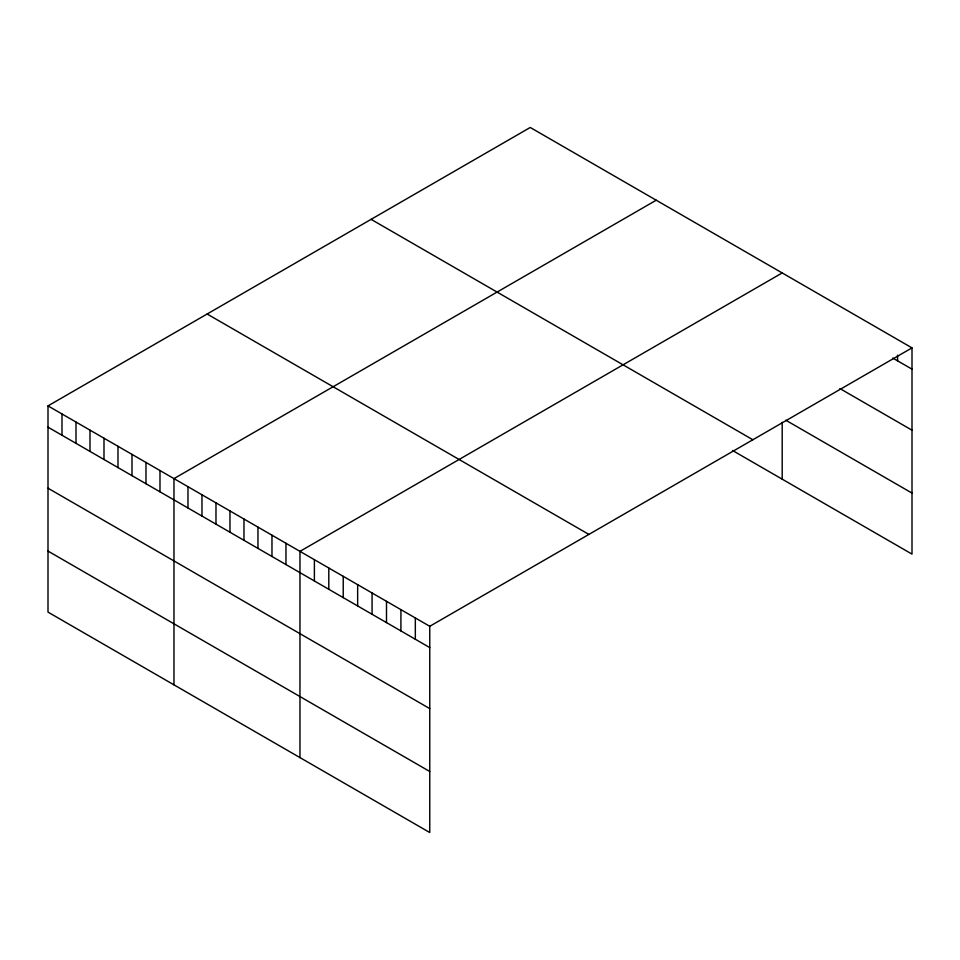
<?xml version="1.0" encoding="UTF-8"?>
<svg xmlns="http://www.w3.org/2000/svg" width="960" height="960" viewBox="0 0 960 960"><rect width="100%" height="100%" fill="white"/><g stroke="black" fill="none" stroke-linecap="round" stroke-linejoin="round"><path stroke-width="1.44" d="M48 405.888L429.756 626.292L429.756 832.524L48 612.12L48 405.888L530.244 127.476L912 347.88L912 554.112L732.576 450.516M656.22 200.208L173.976 478.62L173.976 684.852M782.196 272.94L299.964 551.364L299.964 757.596M429.756 626.292L912 347.88M892.776 358.056L912 369.156M839.892 388.56L912 430.188M785.808 420.216L912 493.08M371.1 219.348L752.856 439.752M207.144 314.016L588.9 534.42M48 427.164L429.756 647.58M48 488.208L429.756 708.612M48 551.088L429.756 771.492M897.576 355.152L897.576 360.828M782.196 422.304L782.196 479.172M415.332 617.964L415.332 639.252M400.92 609.648L400.92 630.924M386.496 601.32L386.496 622.596M372.072 592.992L372.072 614.268M357.648 584.664L357.648 605.94M343.224 576.336L343.224 597.612M328.8 568.008L328.8 589.296M314.388 559.68L314.388 580.968M285.96 543.276L285.96 564.552M271.968 535.2L271.968 556.476M257.964 527.112L257.964 548.388M243.972 519.036L243.972 540.312M229.968 510.948L229.968 532.236M215.976 502.872L215.976 524.148M201.972 494.784L201.972 516.072M187.98 486.708L187.98 507.984M159.984 470.544L159.984 491.82M145.98 462.456L145.98 483.744M131.988 454.38L131.988 475.656M117.984 446.292L117.984 467.58M103.992 438.216L103.992 459.492M89.988 430.14L89.988 451.416M75.996 422.052L75.996 443.328M61.992 413.976L61.992 435.252"/></g></svg>
